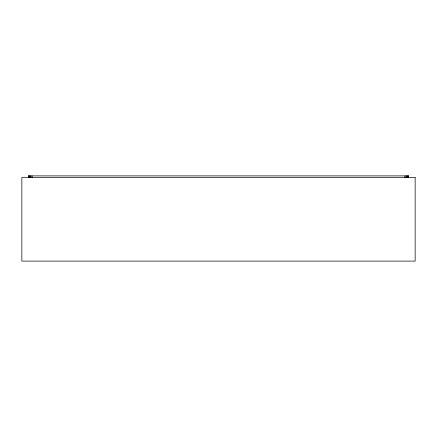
<?xml version="1.0" encoding="UTF-8"?>
<svg xmlns="http://www.w3.org/2000/svg" width="437" height="437" viewBox="0 0 437 437"><rect width="100%" height="100%" fill="white"/><g stroke="black" fill="none" stroke-linecap="round" stroke-linejoin="round"><path stroke-width="0.66" d="M408.595 177.531L408.595 175.893L28.405 175.893L28.405 177.531M408.431 175.893L408.431 177.531M408.109 175.893L408.109 177.531M407.595 175.893L407.595 177.531M406.929 175.893L406.929 177.531M406.153 175.893L406.153 177.531M404.886 175.893L404.886 177.531M32.114 175.893L32.114 177.531M30.847 175.893L30.847 177.531M30.071 175.893L30.071 177.531M29.405 175.893L29.405 177.531M28.891 175.893L28.891 177.531M28.569 175.893L28.569 177.531M415.15 177.531L21.85 177.531L21.85 261.108L415.15 261.108L415.15 177.531"/></g></svg>
